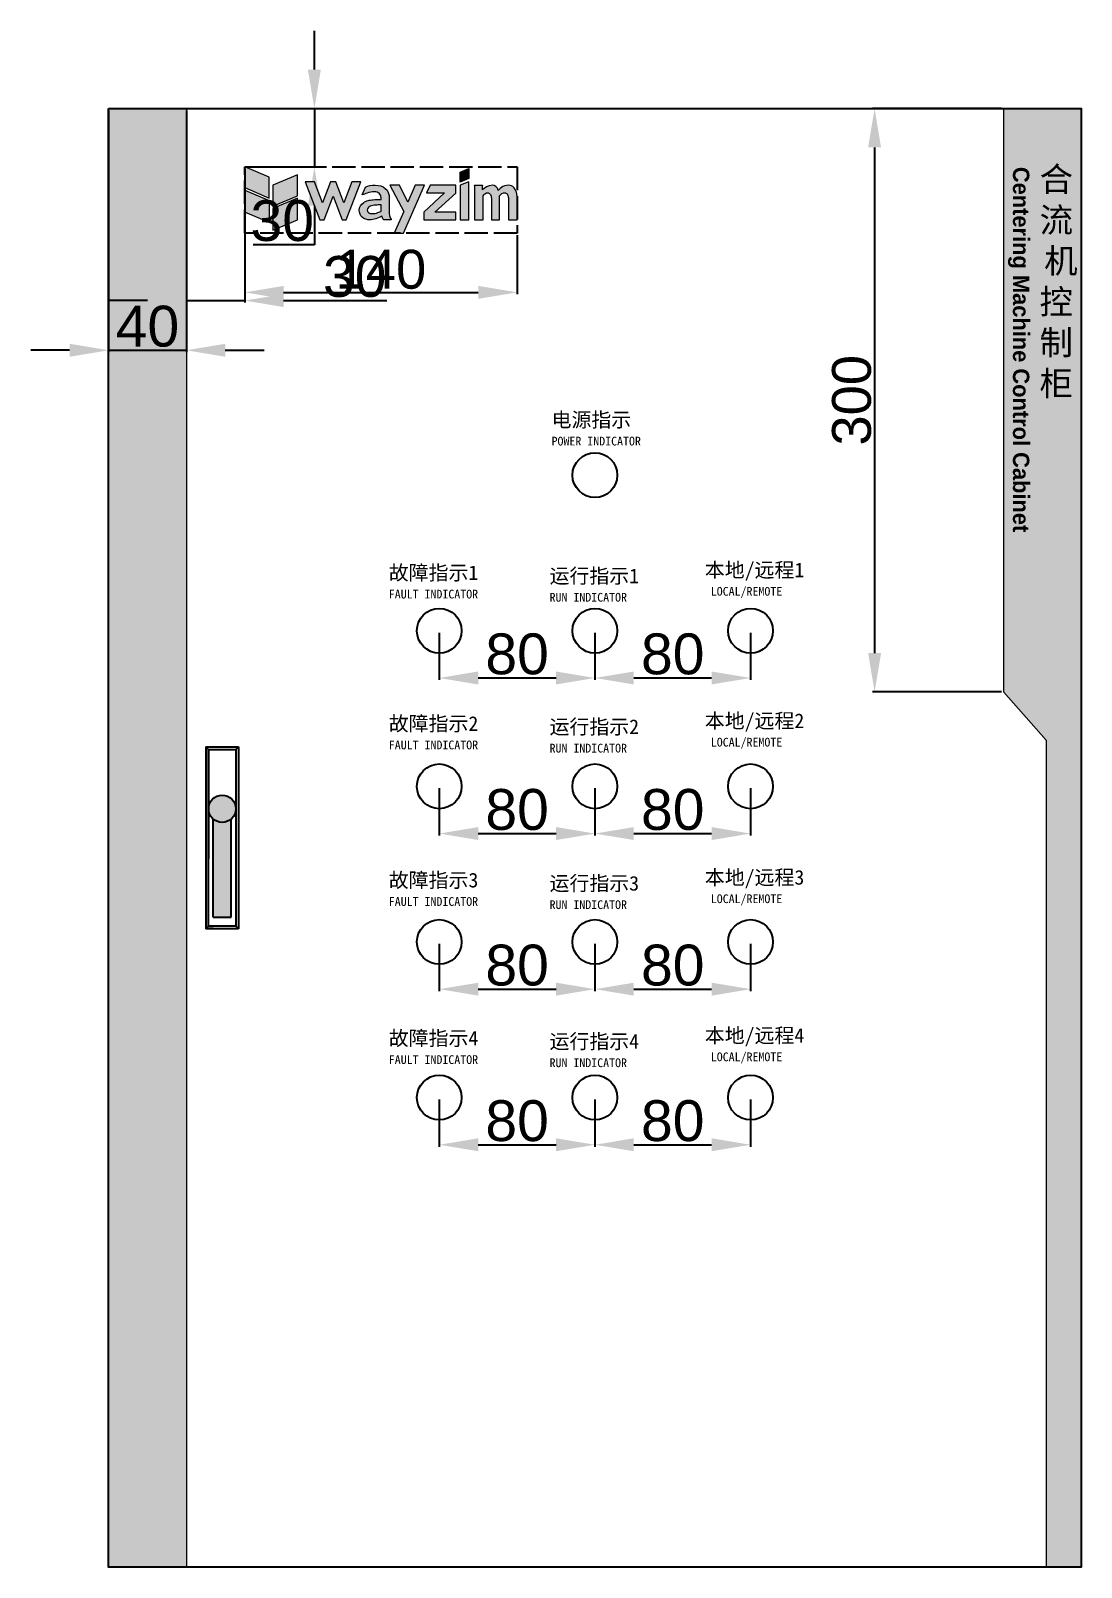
# Model space of a CAD drawing. Header units: millimetres. Extents: x -3630 to 1270, y -52213 to -49192.
# Drawn here: x -3001 to -2461, y -52087 to -51297 of the extents above; entities that cross this region are included whole.
import ezdxf

# ---------------------------------------------------------------- set-up
doc = ezdxf.new("R2010")
doc.units = ezdxf.units.MM
doc.linetypes.add('ACAD_ISO02W100', pattern=[15, 12, -3])
doc.layers.add('RA_SYMS', color=7, linetype='Continuous')
doc.layers.add('图层 1', color=7, linetype='Continuous', lineweight=0)
doc.layers.add('标注', color=3, linetype='Continuous', lineweight=0)
doc.styles.get("Standard").update_dxf_attribs({"font": 'arial.ttf'})
doc.dimstyles.new('ISO-25$0', dxfattribs={"dimscale": 2, "dimtxt": 6, "dimasz": 6, "dimexe": 0.5, "dimexo": 0.5, "dimgap": 0.762, "dimtad": 1, "dimtoh": 1, "dimdsep": 46, "dimtxsty": 'Standard', "dimcen": 2.5, "dimclrd": 1, "dimclre": 1, "dimclrt": 1, "dimadec": 0, "dimazin": 0, "dimtfac": 1, "dimtmove": 0, "dimatfit": 3, "dimfxl": 1, "dimtzin": 0, "dimarcsym": 0})

# ---------------------------------------------------------------- blocks, each defined once
blk = doc.blocks.new('MBS')
h = blk.add_hatch(color=7)
h.paths.add_polyline_path([(7096.3, -7942.2, 1), (7066.3, -7942.2, 1)])
h.paths.add_polyline_path([(7091.3, -7953.4, -0.381966), (7071.3, -7953.4), (7071.3, -8061.2), (7091.3, -8061.2)])
at = {"color": 7}
for p, q in [((7063.3, -7874.2), (7066.3, -7874.2)), ((7066.3, -7877.2), (7063.3, -7874.2)), ((7063.3, -7874.2), (7063.3, -8074.2)), ((7066.3, -7874.2), (7096.3, -7874.2)), ((7066.3, -7877.2), (7096.3, -7877.2)), ((7066.3, -8071.2), (7066.3, -7877.2)), ((7066.3, -7877.2), (7066.3, -7997.2)), ((7066.3, -7877.2), (7066.3, -7927.2)), ((7096.3, -7874.2), (7099.3, -7874.2)), ((7096.3, -7877.2), (7099.3, -7874.2)), ((7096.3, -7877.2), (7096.3, -8071.2)), ((7099.3, -7874.2), (7099.3, -8074.2)), ((7071.3, -8061.2), (7071.3, -7953.4)), ((7091.3, -8061.2), (7091.3, -7953.4)), ((7071.3, -8061.2), (7091.3, -8061.2)), ((7066.3, -8071.2), (7063.3, -8074.2)), ((7066.3, -8074.2), (7063.3, -8074.2)), ((7066.3, -8071.2), (7071.3, -8071.2)), ((7096.3, -8071.2), (7066.3, -8071.2)), ((7096.3, -8074.2), (7066.3, -8074.2)), ((7096.3, -8071.2), (7091.3, -8071.2)), ((7096.3, -8071.2), (7099.3, -8074.2)), ((7099.3, -8074.2), (7096.3, -8074.2))]:
    blk.add_line(p, q, dxfattribs=at)
blk.add_circle((7081.3, -7942.2), 15, dxfattribs=at)
blk = doc.blocks.new('*D97')
at = {"layer": 'Defpoints', "color": 0, "transparency": 16777216}
for p in [(-2961.14, -51336.67), (-2921.14, -51336.67), (-2921.14, -51460.97)]:
    blk.add_point(p, dxfattribs=at)
at = {"layer": '标注', "lineweight": -2, "transparency": 16777216}
for p, q in [((-2961.14, -51337.67), (-2961.14, -51461.97)), ((-2921.14, -51337.67), (-2921.14, -51461.97)), ((-2981.14, -51460.97), (-3001.14, -51460.97)), ((-2961.14, -51460.97), (-2921.14, -51460.97)), ((-2901.14, -51460.97), (-2881.14, -51460.97))]:
    blk.add_line(p, q, dxfattribs=at)
at = {"layer": '标注', "transparency": 16777216}
for points in [[(-2981.14, -51457.63), (-2981.14, -51464.3), (-2961.14, -51460.97)], [(-2901.14, -51457.63), (-2901.14, -51464.3), (-2921.14, -51460.97)]]:
    blk.add_solid(points, dxfattribs=at)
at = {"layer": '标注', "transparency": 16777216, "insert": (-2941.14, -51448.72), "char_height": 12, "attachment_point": 5}
blk.add_mtext('{\\H1.75x;40}', dxfattribs=at)
blk = doc.blocks.new('*D93')
at = {"layer": 'Defpoints', "color": 0, "transparency": 16777216}
for p in [(-2921.14, -51336.67), (-2891.14, -51366.67), (-2891.14, -51435.41)]:
    blk.add_point(p, dxfattribs=at)
at = {"layer": '标注', "lineweight": -2, "transparency": 16777216}
for p, q in [((-2921.14, -51337.67), (-2921.14, -51436.41)), ((-2891.14, -51367.67), (-2891.14, -51436.41)), ((-2941.14, -51435.41), (-2961.14, -51435.41)), ((-2921.14, -51435.41), (-2891.14, -51435.41)), ((-2871.14, -51435.41), (-2818.1, -51435.41))]:
    blk.add_line(p, q, dxfattribs=at)
at = {"layer": '标注', "transparency": 16777216}
for points in [[(-2941.14, -51432.08), (-2941.14, -51438.74), (-2921.14, -51435.41)], [(-2871.14, -51432.08), (-2871.14, -51438.74), (-2891.14, -51435.41)]]:
    blk.add_solid(points, dxfattribs=at)
at = {"layer": '标注', "transparency": 16777216, "insert": (-2834.62, -51423.16), "char_height": 12, "attachment_point": 5}
blk.add_mtext('{\\H1.75x;30}', dxfattribs=at)
blk = doc.blocks.new('*D94')
at = {"layer": 'Defpoints', "color": 0, "transparency": 16777216}
for p in [(-2921.14, -51336.67), (-2891.14, -51366.67), (-2855.34, -51366.67)]:
    blk.add_point(p, dxfattribs=at)
at = {"layer": '标注', "lineweight": -2, "transparency": 16777216}
for p, q in [((-2855.34, -51316.67), (-2855.34, -51296.67)), ((-2920.14, -51336.67), (-2854.34, -51336.67)), ((-2855.34, -51336.67), (-2855.34, -51366.67)), ((-2890.14, -51366.67), (-2854.34, -51366.67)), ((-2855.34, -51386.67), (-2855.34, -51406.67)), ((-2855.34, -51406.67), (-2886.86, -51406.67))]:
    blk.add_line(p, q, dxfattribs=at)
at = {"layer": '标注', "transparency": 16777216}
for points in [[(-2858.68, -51316.67), (-2852.01, -51316.67), (-2855.34, -51336.67)], [(-2858.68, -51386.67), (-2852.01, -51386.67), (-2855.34, -51366.67)]]:
    blk.add_solid(points, dxfattribs=at)
at = {"layer": '标注', "transparency": 16777216, "insert": (-2871.86, -51394.42), "char_height": 12, "attachment_point": 5}
blk.add_mtext('{\\H1.75x;30}', dxfattribs=at)
blk = doc.blocks.new('Block_1')
at = {"layer": '图层 1', "true_color": 0x016297, "transparency": 33554687}
h = blk.add_hatch(color=144, dxfattribs=at)
h.dxf.hatch_style = 2
h.paths.add_polyline_path([(36.5, -77.8), (36.5, -94.9), (56.6, -103.6), (56.6, -86.3)])
at = {"layer": '图层 1', "true_color": 0x6ec6da, "transparency": 33554687}
h = blk.add_hatch(color=133, dxfattribs=at)
h.dxf.hatch_style = 2
h.paths.add_polyline_path([(59.6, -92.9), (59.6, -110.3), (79.8, -101.6), (79.8, -84.3)])
at = {"layer": '图层 1', "true_color": 0x016297, "transparency": 33554687}
h = blk.add_hatch(color=144, dxfattribs=at)
h.dxf.hatch_style = 2
h.paths.add_polyline_path([(36.5, -97.1), (56.6, -105.6), (56.6, -123.5), (36.5, -115)])
h = blk.add_hatch(color=144, dxfattribs=at)
h.dxf.hatch_style = 2
h.paths.add_polyline_path([(59.6, -112.2), (59.6, -130), (79.8, -121.5), (79.8, -103.6)])
at = {"layer": '图层 1'}
for points in [[(36.5, -77.8), (36.5, -94.9), (56.6, -103.6), (56.6, -86.3)], [(59.6, -92.9), (59.6, -110.3), (79.8, -101.6), (79.8, -84.3)], [(36.5, -97.1), (56.6, -105.6), (56.6, -123.5), (36.5, -115)], [(59.6, -112.2), (59.6, -130), (79.8, -121.5), (79.8, -103.6)]]:
    blk.add_lwpolyline(points, close=True, dxfattribs=at)
blk = doc.blocks.new('Block_3')
at = {"layer": '图层 1', "true_color": 0x016297, "transparency": 33554687}
h = blk.add_hatch(color=144, dxfattribs=at)
h.dxf.hatch_style = 2
edge = h.paths.add_edge_path()
edge.add_spline(control_points=[(253.7, -121.5), (253.7, -121.5), (253.7, -104.5), (253.7, -104.5), (253.7, -102.9), (253.4, -101.7), (253, -100.7), (252.5, -99.8), (251.8, -99.5), (251, -99.3), (248.8, -98.8), (247.2, -100.5), (246.4, -101.8), (246.4, -101.8), (246.4, -121.5), (246.4, -121.5), (246.4, -121.5), (239.6, -121.5), (239.6, -121.5), (239.6, -121.5), (239.6, -104.5), (239.6, -104.5), (239.6, -100.6), (238.1, -99.5), (237.3, -99.3), (234.5, -98.7), (233.3, -100.7), (232.8, -101.8), (232.8, -101.8), (232.8, -121.5), (232.8, -121.5), (232.8, -121.5), (225.7, -121.5), (225.7, -121.5), (225.7, -121.5), (225.7, -93.2), (225.7, -93.2), (225.7, -93.2), (232.4, -93.2), (232.4, -93.2), (232.4, -93.2), (232.4, -96.7), (232.4, -96.7), (233.7, -95.4), (236.7, -92.9), (240.7, -92.9), (242.3, -92.9), (244.7, -94.1), (245.2, -97.3), (245.9, -96.6), (248.6, -92.9), (253.9, -92.9), (256.6, -92.9), (260.8, -95.5), (260.8, -102.6), (260.8, -102.6), (260.8, -121.5), (260.8, -121.5), (260.8, -121.5), (253.7, -121.5), (253.7, -121.5)], knot_values=[0, 0, 0, 0, 1, 1, 1, 2, 2, 2, 3, 3, 3, 4, 4, 4, 5, 5, 5, 6, 6, 6, 7, 7, 7, 8, 8, 8, 9, 9, 9, 10, 10, 10, 11, 11, 11, 12, 12, 12, 13, 13, 13, 14, 14, 14, 15, 15, 15, 16, 16, 16, 17, 17, 17, 18, 18, 18, 19, 19, 19, 20, 20, 20, 20], degree=3, periodic=0)
h = blk.add_hatch(color=144, dxfattribs=at)
h.dxf.hatch_style = 2
h.paths.add_polyline_path([(232.4, -93.2), (225.7, -93.2), (225.7, -92.9), (232.4, -92.9)])
at = {"layer": '图层 1'}
blk.add_lwpolyline([(232.4, -93.2), (225.7, -93.2), (225.7, -92.9), (232.4, -92.9)], close=True, dxfattribs=at)
blk.add_open_spline([(253.7, -121.5), (253.7, -121.5), (253.7, -104.5), (253.7, -104.5), (253.7, -102.9), (253.4, -101.7), (253, -100.7), (252.5, -99.8), (251.8, -99.5), (251, -99.3), (248.8, -98.8), (247.2, -100.5), (246.4, -101.8), (246.4, -101.8), (246.4, -121.5), (246.4, -121.5), (246.4, -121.5), (239.6, -121.5), (239.6, -121.5), (239.6, -121.5), (239.6, -104.5), (239.6, -104.5), (239.6, -100.6), (238.1, -99.5), (237.3, -99.3), (234.5, -98.7), (233.3, -100.7), (232.8, -101.8), (232.8, -101.8), (232.8, -121.5), (232.8, -121.5), (232.8, -121.5), (225.7, -121.5), (225.7, -121.5), (225.7, -121.5), (225.7, -93.2), (225.7, -93.2), (225.7, -93.2), (232.4, -93.2), (232.4, -93.2), (232.4, -93.2), (232.4, -96.7), (232.4, -96.7), (233.7, -95.4), (236.7, -92.9), (240.7, -92.9), (242.3, -92.9), (244.7, -94.1), (245.2, -97.3), (245.9, -96.6), (248.6, -92.9), (253.9, -92.9), (256.6, -92.9), (260.8, -95.5), (260.8, -102.6), (260.8, -102.6), (260.8, -121.5), (260.8, -121.5), (260.8, -121.5), (253.7, -121.5), (253.7, -121.5)], degree=3, knots=[0, 0, 0, 0, 1, 1, 1, 2, 2, 2, 3, 3, 3, 4, 4, 4, 5, 5, 5, 6, 6, 6, 7, 7, 7, 8, 8, 8, 9, 9, 9, 10, 10, 10, 11, 11, 11, 12, 12, 12, 13, 13, 13, 14, 14, 14, 15, 15, 15, 16, 16, 16, 17, 17, 17, 18, 18, 18, 19, 19, 19, 20, 20, 20, 20], dxfattribs=at)
blk = doc.blocks.new('Block_2')
at = {"layer": '图层 1', "true_color": 0x6ec6da, "transparency": 33554687}
h = blk.add_hatch(color=133, dxfattribs=at)
h.dxf.hatch_style = 2
h.paths.add_polyline_path([(213.8, -82.1), (220.9, -79.2), (220.9, -87.5), (213.9, -90.4)])
at = {"layer": '图层 1', "true_color": 0x016297, "transparency": 33554687}
h = blk.add_hatch(color=144, dxfattribs=at)
h.dxf.hatch_style = 2
edge = h.paths.add_edge_path()
edge.add_spline(control_points=[(120, -121.5), (120, -121.5), (116.8, -121.5), (116.8, -121.5), (116.8, -121.5), (109.3, -102), (109.3, -102), (109.3, -102), (101.8, -121.5), (101.8, -121.5), (101.8, -121.5), (98.4, -121.5), (98.4, -121.5), (98.4, -121.5), (86.3, -90.2), (86.3, -90.2), (86.3, -90.2), (93.8, -90.2), (93.8, -90.2), (93.8, -90.2), (100.4, -107.5), (100.4, -107.5), (100.4, -107.5), (107.1, -90.2), (107.1, -90.2), (107.1, -90.2), (111.5, -90.2), (111.5, -90.2), (111.5, -90.2), (118.1, -107.5), (118.1, -107.5), (118.1, -107.5), (124.8, -90.2), (124.8, -90.2), (124.8, -90.2), (132.2, -90.2), (132.2, -90.2), (132.2, -90.2), (120, -121.5), (120, -121.5)], knot_values=[0, 0, 0, 0, 1, 1, 1, 2, 2, 2, 3, 3, 3, 4, 4, 4, 5, 5, 5, 6, 6, 6, 7, 7, 7, 8, 8, 8, 9, 9, 9, 10, 10, 10, 11, 11, 11, 12, 12, 12, 13, 13, 13, 13], degree=3, periodic=0)
h = blk.add_hatch(color=144, dxfattribs=at)
h.dxf.hatch_style = 2
edge = h.paths.add_edge_path()
edge.add_spline(control_points=[(148.9, -114.2), (148.6, -114.4), (148.3, -114.6), (147.8, -114.8), (147.3, -115), (146.8, -115.3), (146.1, -115.5), (145.4, -115.8), (144.7, -116), (144, -116.1), (143.3, -116.3), (142.5, -116.3), (141.7, -116.3), (140.3, -116.3), (139.2, -116.1), (138.5, -115.5), (137.8, -115), (137.4, -114.3), (137.4, -113.4), (137.4, -112), (138.2, -111), (139.9, -110.3), (141.2, -109.7), (142.7, -109.4), (144.3, -109.3), (145.9, -109.2), (147.5, -109.2), (148.9, -109.2), (148.9, -109.2), (148.9, -114.2), (148.9, -114.2)], knot_values=[0, 0, 0, 0, 1, 1, 1, 2, 2, 2, 3, 3, 3, 4, 4, 4, 5, 5, 5, 6, 6, 6, 7, 7, 7, 8, 8, 8, 9, 9, 9, 10, 10, 10, 10], degree=3, periodic=0)
edge = h.paths.add_edge_path()
edge.add_spline(control_points=[(155.5, -116.1), (155.5, -116.1), (155.5, -104.2), (155.5, -104.2), (155.5, -100.2), (154.4, -97.3), (152.2, -95.5), (150.1, -93.8), (147.6, -92.9), (143.8, -92.9), (140.9, -92.9), (138.2, -93.4), (135.8, -94.4), (135.8, -94.4), (133.2, -100.9), (133.2, -100.9), (135.2, -100.1), (139.2, -98.4), (143.1, -98.4), (144.8, -98.4), (146.2, -98.8), (147.2, -99.6), (148.2, -100.3), (148.7, -101.6), (148.7, -103.2), (148.7, -103.2), (148.7, -104.8), (148.7, -104.8), (148.6, -104.8), (148.2, -104.8), (147.5, -104.8), (146.8, -104.7), (143.6, -104.7), (142.2, -104.9), (140.8, -105), (139.4, -105.2), (138, -105.6), (136.6, -105.9), (135.4, -106.4), (134.5, -107.1), (132, -108.7), (130.8, -110.9), (130.8, -113.5), (130.8, -115.9), (131.6, -117.9), (133.3, -119.3), (134.9, -120.8), (137.6, -121.5), (139.2, -121.5), (141.2, -121.5), (142.6, -121.2), (144.5, -120.5), (146.4, -119.9), (148, -119.1), (149.3, -118.4), (149.9, -120.4), (150.9, -121.5), (150.9, -121.5), (150.9, -121.5), (157.2, -121.5), (157.2, -121.5), (157.2, -121.4), (155.5, -118.6), (155.5, -116.1)], knot_values=[0, 0, 0, 0, 1, 1, 1, 2, 2, 2, 3, 3, 3, 4, 4, 4, 5, 5, 5, 6, 6, 6, 7, 7, 7, 8, 8, 8, 9, 9, 9, 10, 10, 10, 11, 11, 11, 12, 12, 12, 13, 13, 13, 14, 14, 14, 15, 15, 15, 16, 16, 16, 17, 17, 17, 18, 18, 18, 19, 19, 19, 20, 20, 20, 21, 21, 21, 21], degree=3, periodic=0)
h = blk.add_hatch(color=144, dxfattribs=at)
h.dxf.hatch_style = 2
edge = h.paths.add_edge_path()
edge.add_spline(control_points=[(167.1, -132.3), (167.1, -132.3), (159.5, -132.3), (159.5, -132.3), (159.5, -132.3), (167.4, -114.6), (167.4, -114.6), (167.4, -114.6), (156, -92.9), (156, -92.9), (156, -92.9), (163.9, -92.9), (163.9, -92.9), (163.9, -92.9), (170.8, -106.8), (170.8, -106.8), (170.8, -106.8), (176.9, -92.9), (176.9, -92.9), (176.9, -92.9), (184.5, -92.9), (184.5, -92.9), (184.5, -92.9), (167.1, -132.3), (167.1, -132.3)], knot_values=[0, 0, 0, 0, 1, 1, 1, 2, 2, 2, 3, 3, 3, 4, 4, 4, 5, 5, 5, 6, 6, 6, 7, 7, 7, 8, 8, 8, 8], degree=3, periodic=0)
h = blk.add_hatch(color=144, dxfattribs=at)
h.dxf.hatch_style = 2
edge = h.paths.add_edge_path()
edge.add_spline(control_points=[(193.1, -115.2), (193.1, -115.2), (210.3, -115.2), (210.3, -115.2), (210.3, -115.2), (210.3, -121.5), (210.3, -121.5), (210.3, -121.5), (183.9, -121.5), (183.9, -121.5), (183.9, -121.5), (183.9, -115.2), (183.9, -115.2), (183.9, -115.2), (201, -99.2), (201, -99.2), (201, -99.2), (186.3, -99.2), (186.3, -99.2), (186.3, -99.2), (189.1, -92.9), (189.1, -92.9), (189.1, -92.9), (210.3, -92.9), (210.3, -92.9), (210.3, -92.9), (210.3, -99.5), (210.3, -99.5), (210.3, -99.5), (193.1, -115.2), (193.1, -115.2)], knot_values=[0, 0, 0, 0, 1, 1, 1, 2, 2, 2, 3, 3, 3, 4, 4, 4, 5, 5, 5, 6, 6, 6, 7, 7, 7, 8, 8, 8, 9, 9, 9, 10, 10, 10, 10], degree=3, periodic=0)
h = blk.add_hatch(color=144, dxfattribs=at)
h.dxf.hatch_style = 2
edge = h.paths.add_edge_path()
edge.add_spline(control_points=[(213.8, -121.5), (213.8, -121.5), (213.8, -92.9), (213.8, -92.9), (213.8, -92.9), (220.9, -90), (220.9, -90), (220.9, -90), (220.9, -121.5), (220.9, -121.5), (220.9, -121.5), (213.8, -121.5), (213.8, -121.5)], knot_values=[0, 0, 0, 0, 1, 1, 1, 2, 2, 2, 3, 3, 3, 4, 4, 4, 4], degree=3, periodic=0)
at = {"layer": '图层 1'}
blk.add_lwpolyline([(213.8, -82.1), (220.9, -79.2), (220.9, -87.5), (213.9, -90.4)], close=True, dxfattribs=at)
for points, knots in [([(120, -121.5), (120, -121.5), (116.8, -121.5), (116.8, -121.5), (116.8, -121.5), (109.3, -102), (109.3, -102), (109.3, -102), (101.8, -121.5), (101.8, -121.5), (101.8, -121.5), (98.4, -121.5), (98.4, -121.5), (98.4, -121.5), (86.3, -90.2), (86.3, -90.2), (86.3, -90.2), (93.8, -90.2), (93.8, -90.2), (93.8, -90.2), (100.4, -107.5), (100.4, -107.5), (100.4, -107.5), (107.1, -90.2), (107.1, -90.2), (107.1, -90.2), (111.5, -90.2), (111.5, -90.2), (111.5, -90.2), (118.1, -107.5), (118.1, -107.5), (118.1, -107.5), (124.8, -90.2), (124.8, -90.2), (124.8, -90.2), (132.2, -90.2), (132.2, -90.2), (132.2, -90.2), (120, -121.5), (120, -121.5)], [0, 0, 0, 0, 1, 1, 1, 2, 2, 2, 3, 3, 3, 4, 4, 4, 5, 5, 5, 6, 6, 6, 7, 7, 7, 8, 8, 8, 9, 9, 9, 10, 10, 10, 11, 11, 11, 12, 12, 12, 13, 13, 13, 13]), ([(155.5, -116.1), (155.5, -116.1), (155.5, -104.2), (155.5, -104.2), (155.5, -100.2), (154.4, -97.3), (152.2, -95.5), (150.1, -93.8), (147.6, -92.9), (143.8, -92.9), (140.9, -92.9), (138.2, -93.4), (135.8, -94.4), (135.8, -94.4), (133.2, -100.9), (133.2, -100.9), (135.2, -100.1), (139.2, -98.4), (143.1, -98.4), (144.8, -98.4), (146.2, -98.8), (147.2, -99.6), (148.2, -100.3), (148.7, -101.6), (148.7, -103.2), (148.7, -103.2), (148.7, -104.8), (148.7, -104.8), (148.6, -104.8), (148.2, -104.8), (147.5, -104.8), (146.8, -104.7), (143.6, -104.7), (142.2, -104.9), (140.8, -105), (139.4, -105.2), (138, -105.6), (136.6, -105.9), (135.4, -106.4), (134.5, -107.1), (132, -108.7), (130.8, -110.9), (130.8, -113.5), (130.8, -115.9), (131.6, -117.9), (133.3, -119.3), (134.9, -120.8), (137.6, -121.5), (139.2, -121.5), (141.2, -121.5), (142.6, -121.2), (144.5, -120.5), (146.4, -119.9), (148, -119.1), (149.3, -118.4), (149.9, -120.4), (150.9, -121.5), (150.9, -121.5), (150.9, -121.5), (157.2, -121.5), (157.2, -121.5), (157.2, -121.4), (155.5, -118.6), (155.5, -116.1)], [0, 0, 0, 0, 1, 1, 1, 2, 2, 2, 3, 3, 3, 4, 4, 4, 5, 5, 5, 6, 6, 6, 7, 7, 7, 8, 8, 8, 9, 9, 9, 10, 10, 10, 11, 11, 11, 12, 12, 12, 13, 13, 13, 14, 14, 14, 15, 15, 15, 16, 16, 16, 17, 17, 17, 18, 18, 18, 19, 19, 19, 20, 20, 20, 21, 21, 21, 21]), ([(167.1, -132.3), (167.1, -132.3), (159.5, -132.3), (159.5, -132.3), (159.5, -132.3), (167.4, -114.6), (167.4, -114.6), (167.4, -114.6), (156, -92.9), (156, -92.9), (156, -92.9), (163.9, -92.9), (163.9, -92.9), (163.9, -92.9), (170.8, -106.8), (170.8, -106.8), (170.8, -106.8), (176.9, -92.9), (176.9, -92.9), (176.9, -92.9), (184.5, -92.9), (184.5, -92.9), (184.5, -92.9), (167.1, -132.3), (167.1, -132.3)], [0, 0, 0, 0, 1, 1, 1, 2, 2, 2, 3, 3, 3, 4, 4, 4, 5, 5, 5, 6, 6, 6, 7, 7, 7, 8, 8, 8, 8]), ([(193.1, -115.2), (193.1, -115.2), (210.3, -115.2), (210.3, -115.2), (210.3, -115.2), (210.3, -121.5), (210.3, -121.5), (210.3, -121.5), (183.9, -121.5), (183.9, -121.5), (183.9, -121.5), (183.9, -115.2), (183.9, -115.2), (183.9, -115.2), (201, -99.2), (201, -99.2), (201, -99.2), (186.3, -99.2), (186.3, -99.2), (186.3, -99.2), (189.1, -92.9), (189.1, -92.9), (189.1, -92.9), (210.3, -92.9), (210.3, -92.9), (210.3, -92.9), (210.3, -99.5), (210.3, -99.5), (210.3, -99.5), (193.1, -115.2), (193.1, -115.2)], [0, 0, 0, 0, 1, 1, 1, 2, 2, 2, 3, 3, 3, 4, 4, 4, 5, 5, 5, 6, 6, 6, 7, 7, 7, 8, 8, 8, 9, 9, 9, 10, 10, 10, 10]), ([(213.8, -121.5), (213.8, -121.5), (213.8, -92.9), (213.8, -92.9), (213.8, -92.9), (220.9, -90), (220.9, -90), (220.9, -90), (220.9, -121.5), (220.9, -121.5), (220.9, -121.5), (213.8, -121.5), (213.8, -121.5)], [0, 0, 0, 0, 1, 1, 1, 2, 2, 2, 3, 3, 3, 4, 4, 4, 4]), ([(148.9, -114.2), (148.6, -114.4), (148.3, -114.6), (147.8, -114.8), (147.3, -115), (146.8, -115.3), (146.1, -115.5), (145.4, -115.8), (144.7, -116), (144, -116.1), (143.3, -116.3), (142.5, -116.3), (141.7, -116.3), (140.3, -116.3), (139.2, -116.1), (138.5, -115.5), (137.8, -115), (137.4, -114.3), (137.4, -113.4), (137.4, -112), (138.2, -111), (139.9, -110.3), (141.2, -109.7), (142.7, -109.4), (144.3, -109.3), (145.9, -109.2), (147.5, -109.2), (148.9, -109.2), (148.9, -109.2), (148.9, -114.2), (148.9, -114.2)], [0, 0, 0, 0, 1, 1, 1, 2, 2, 2, 3, 3, 3, 4, 4, 4, 5, 5, 5, 6, 6, 6, 7, 7, 7, 8, 8, 8, 9, 9, 9, 10, 10, 10, 10])]:
    blk.add_open_spline(points, degree=3, knots=knots, dxfattribs=at)
blk.add_blockref('Block_3', (0, 0), dxfattribs=at)
blk = doc.blocks.new('Block_0')
at = {"layer": '图层 1'}
for name in ['Block_1', 'Block_2']:
    blk.add_blockref(name, (0, 0), dxfattribs=at)
blk = doc.blocks.new('*D95')
at = {"layer": 'Defpoints', "color": 0, "transparency": 16777216}
for p in [(-2891.14, -51400.71), (-2751.14, -51400.71), (-2751.14, -51431.19)]:
    blk.add_point(p, dxfattribs=at)
at = {"layer": '标注', "lineweight": -2, "transparency": 16777216}
for p, q in [((-2891.14, -51401.71), (-2891.14, -51432.19)), ((-2751.14, -51401.71), (-2751.14, -51432.19)), ((-2871.14, -51431.19), (-2771.14, -51431.19))]:
    blk.add_line(p, q, dxfattribs=at)
at = {"layer": '标注', "transparency": 16777216}
for points in [[(-2871.14, -51427.85), (-2871.14, -51434.52), (-2891.14, -51431.19)], [(-2771.14, -51427.85), (-2771.14, -51434.52), (-2751.14, -51431.19)]]:
    blk.add_solid(points, dxfattribs=at)
at = {"layer": '标注', "transparency": 16777216, "insert": (-2821.14, -51419.45), "char_height": 12, "attachment_point": 5}
blk.add_mtext('{\\H1.66667x;140}', dxfattribs=at)
blk = doc.blocks.new('*D96')
at = {"layer": 'Defpoints', "color": 0, "transparency": 16777216}
for p in [(-2501.15, -51336.67), (-2567.37, -51636.66), (-2501.15, -51636.66)]:
    blk.add_point(p, dxfattribs=at)
at = {"layer": '标注', "lineweight": -2, "transparency": 16777216}
for p, q in [((-2502.15, -51336.67), (-2568.37, -51336.67)), ((-2567.37, -51356.67), (-2567.37, -51616.66)), ((-2502.15, -51636.66), (-2568.37, -51636.66))]:
    blk.add_line(p, q, dxfattribs=at)
at = {"layer": '标注', "transparency": 16777216}
for points in [[(-2570.71, -51356.67), (-2564.04, -51356.67), (-2567.37, -51336.67)], [(-2570.71, -51616.66), (-2564.04, -51616.66), (-2567.37, -51636.66)]]:
    blk.add_solid(points, dxfattribs=at)
at = {"layer": '标注', "transparency": 16777216, "insert": (-2579.12, -51486.67), "char_height": 12, "attachment_point": 5, "rotation": 90}
blk.add_mtext('{\\H1.66667x;300}', dxfattribs=at)
blk = doc.blocks.new('*D146')
at = {"layer": 'Defpoints', "color": 0, "transparency": 16777216}
for p in [(-2791.14, -51685.17), (-2711.14, -51685.17), (-2711.14, -51709.45)]:
    blk.add_point(p, dxfattribs=at)
at = {"layer": '标注', "lineweight": -2, "transparency": 16777216}
for p, q in [((-2791.14, -51686.17), (-2791.14, -51710.45)), ((-2711.14, -51686.17), (-2711.14, -51710.45)), ((-2771.14, -51709.45), (-2731.14, -51709.45))]:
    blk.add_line(p, q, dxfattribs=at)
at = {"layer": '标注', "transparency": 16777216}
for points in [[(-2771.14, -51706.11), (-2771.14, -51712.78), (-2791.14, -51709.45)], [(-2731.14, -51706.11), (-2731.14, -51712.78), (-2711.14, -51709.45)]]:
    blk.add_solid(points, dxfattribs=at)
at = {"layer": '标注', "transparency": 16777216, "insert": (-2751.14, -51697.2), "char_height": 12, "attachment_point": 5}
blk.add_mtext('{\\H1.75x;80}', dxfattribs=at)
blk = doc.blocks.new('*D147')
at = {"layer": 'Defpoints', "color": 0, "transparency": 16777216}
for p in [(-2711.14, -51685.17), (-2631.14, -51685.17), (-2631.14, -51709.45)]:
    blk.add_point(p, dxfattribs=at)
at = {"layer": '标注', "lineweight": -2, "transparency": 16777216}
for p, q in [((-2711.14, -51686.17), (-2711.14, -51710.45)), ((-2631.14, -51686.17), (-2631.14, -51710.45)), ((-2691.14, -51709.45), (-2651.14, -51709.45))]:
    blk.add_line(p, q, dxfattribs=at)
at = {"layer": '标注', "transparency": 16777216}
for points in [[(-2691.14, -51706.11), (-2691.14, -51712.78), (-2711.14, -51709.45)], [(-2651.14, -51706.11), (-2651.14, -51712.78), (-2631.14, -51709.45)]]:
    blk.add_solid(points, dxfattribs=at)
at = {"layer": '标注', "transparency": 16777216, "insert": (-2671.14, -51697.2), "char_height": 12, "attachment_point": 5}
blk.add_mtext('{\\H1.75x;80}', dxfattribs=at)
blk = doc.blocks.new('*D148')
at = {"layer": 'Defpoints', "color": 0, "transparency": 16777216}
for p in [(-2791.14, -51605.17), (-2711.14, -51605.17), (-2711.14, -51629.45)]:
    blk.add_point(p, dxfattribs=at)
at = {"layer": '标注', "lineweight": -2, "transparency": 16777216}
for p, q in [((-2791.14, -51606.17), (-2791.14, -51630.45)), ((-2711.14, -51606.17), (-2711.14, -51630.45)), ((-2771.14, -51629.45), (-2731.14, -51629.45))]:
    blk.add_line(p, q, dxfattribs=at)
at = {"layer": '标注', "transparency": 16777216}
for points in [[(-2771.14, -51626.11), (-2771.14, -51632.78), (-2791.14, -51629.45)], [(-2731.14, -51626.11), (-2731.14, -51632.78), (-2711.14, -51629.45)]]:
    blk.add_solid(points, dxfattribs=at)
at = {"layer": '标注', "transparency": 16777216, "insert": (-2751.14, -51617.2), "char_height": 12, "attachment_point": 5}
blk.add_mtext('{\\H1.75x;80}', dxfattribs=at)
blk = doc.blocks.new('*D149')
at = {"layer": 'Defpoints', "color": 0, "transparency": 16777216}
for p in [(-2711.14, -51605.17), (-2631.14, -51605.17), (-2631.14, -51629.45)]:
    blk.add_point(p, dxfattribs=at)
at = {"layer": '标注', "lineweight": -2, "transparency": 16777216}
for p, q in [((-2711.14, -51606.17), (-2711.14, -51630.45)), ((-2631.14, -51606.17), (-2631.14, -51630.45)), ((-2691.14, -51629.45), (-2651.14, -51629.45))]:
    blk.add_line(p, q, dxfattribs=at)
at = {"layer": '标注', "transparency": 16777216}
for points in [[(-2691.14, -51626.11), (-2691.14, -51632.78), (-2711.14, -51629.45)], [(-2651.14, -51626.11), (-2651.14, -51632.78), (-2631.14, -51629.45)]]:
    blk.add_solid(points, dxfattribs=at)
at = {"layer": '标注', "transparency": 16777216, "insert": (-2671.14, -51617.2), "char_height": 12, "attachment_point": 5}
blk.add_mtext('{\\H1.75x;80}', dxfattribs=at)
blk = doc.blocks.new('*D150')
at = {"layer": 'Defpoints', "color": 0, "transparency": 16777216}
for p in [(-2791.14, -51765.17), (-2711.14, -51765.17), (-2711.14, -51789.45)]:
    blk.add_point(p, dxfattribs=at)
at = {"layer": '标注', "lineweight": -2, "transparency": 16777216}
for p, q in [((-2791.14, -51766.17), (-2791.14, -51790.45)), ((-2711.14, -51766.17), (-2711.14, -51790.45)), ((-2771.14, -51789.45), (-2731.14, -51789.45))]:
    blk.add_line(p, q, dxfattribs=at)
at = {"layer": '标注', "transparency": 16777216}
for points in [[(-2771.14, -51786.11), (-2771.14, -51792.78), (-2791.14, -51789.45)], [(-2731.14, -51786.11), (-2731.14, -51792.78), (-2711.14, -51789.45)]]:
    blk.add_solid(points, dxfattribs=at)
at = {"layer": '标注', "transparency": 16777216, "insert": (-2751.14, -51777.2), "char_height": 12, "attachment_point": 5}
blk.add_mtext('{\\H1.75x;80}', dxfattribs=at)
blk = doc.blocks.new('*D151')
at = {"layer": 'Defpoints', "color": 0, "transparency": 16777216}
for p in [(-2711.14, -51765.17), (-2631.14, -51765.17), (-2631.14, -51789.45)]:
    blk.add_point(p, dxfattribs=at)
at = {"layer": '标注', "lineweight": -2, "transparency": 16777216}
for p, q in [((-2711.14, -51766.17), (-2711.14, -51790.45)), ((-2631.14, -51766.17), (-2631.14, -51790.45)), ((-2691.14, -51789.45), (-2651.14, -51789.45))]:
    blk.add_line(p, q, dxfattribs=at)
at = {"layer": '标注', "transparency": 16777216}
for points in [[(-2691.14, -51786.11), (-2691.14, -51792.78), (-2711.14, -51789.45)], [(-2651.14, -51786.11), (-2651.14, -51792.78), (-2631.14, -51789.45)]]:
    blk.add_solid(points, dxfattribs=at)
at = {"layer": '标注', "transparency": 16777216, "insert": (-2671.14, -51777.2), "char_height": 12, "attachment_point": 5}
blk.add_mtext('{\\H1.75x;80}', dxfattribs=at)
blk = doc.blocks.new('*D152')
at = {"layer": 'Defpoints', "color": 0, "transparency": 16777216}
for p in [(-2791.14, -51845.17), (-2711.14, -51845.17), (-2711.14, -51869.45)]:
    blk.add_point(p, dxfattribs=at)
at = {"layer": '标注', "lineweight": -2, "transparency": 16777216}
for p, q in [((-2791.14, -51846.17), (-2791.14, -51870.45)), ((-2711.14, -51846.17), (-2711.14, -51870.45)), ((-2771.14, -51869.45), (-2731.14, -51869.45))]:
    blk.add_line(p, q, dxfattribs=at)
at = {"layer": '标注', "transparency": 16777216}
for points in [[(-2771.14, -51866.11), (-2771.14, -51872.78), (-2791.14, -51869.45)], [(-2731.14, -51866.11), (-2731.14, -51872.78), (-2711.14, -51869.45)]]:
    blk.add_solid(points, dxfattribs=at)
at = {"layer": '标注', "transparency": 16777216, "insert": (-2751.14, -51857.2), "char_height": 12, "attachment_point": 5}
blk.add_mtext('{\\H1.75x;80}', dxfattribs=at)
blk = doc.blocks.new('*D153')
at = {"layer": 'Defpoints', "color": 0, "transparency": 16777216}
for p in [(-2711.14, -51845.17), (-2631.14, -51845.17), (-2631.14, -51869.45)]:
    blk.add_point(p, dxfattribs=at)
at = {"layer": '标注', "lineweight": -2, "transparency": 16777216}
for p, q in [((-2711.14, -51846.17), (-2711.14, -51870.45)), ((-2631.14, -51846.17), (-2631.14, -51870.45)), ((-2691.14, -51869.45), (-2651.14, -51869.45))]:
    blk.add_line(p, q, dxfattribs=at)
at = {"layer": '标注', "transparency": 16777216}
for points in [[(-2691.14, -51866.11), (-2691.14, -51872.78), (-2711.14, -51869.45)], [(-2651.14, -51866.11), (-2651.14, -51872.78), (-2631.14, -51869.45)]]:
    blk.add_solid(points, dxfattribs=at)
at = {"layer": '标注', "transparency": 16777216, "insert": (-2671.14, -51857.2), "char_height": 12, "attachment_point": 5}
blk.add_mtext('{\\H1.75x;80}', dxfattribs=at)

msp = doc.modelspace()

# ---------------------------------------------------------------- hatches: boundary and pattern name
at = {"layer": '图层 1', "transparency": 33554687}
h = msp.add_hatch(color=252, dxfattribs=at)
h.dxf.hatch_style = 2
h.paths.add_polyline_path([(-2921.145, -52086.675), (-2961.145, -52086.675), (-2961.145, -51336.675), (-2921.145, -51336.675)])
h = msp.add_hatch(color=252, dxfattribs=at)
h.dxf.hatch_style = 2
h.paths.add_polyline_path([(-2461.145, -51336.675), (-2501.145, -51336.675), (-2501.145, -51636.66), (-2479.145, -51661.468), (-2479.145, -52086.646), (-2461.145, -52086.646), (-2461.145, -51386.646)])

# ---------------------------------------------------------------- linework, layer by layer
msp.add_lwpolyline([(-2961.145, -51336.675), (-2461.145, -51336.675), (-2461.145, -52086.675), (-2961.145, -52086.675)], close=True)
at = {"linetype": 'ACAD_ISO02W100'}
msp.add_lwpolyline([(-2891.145, -51366.675), (-2751.145, -51366.675), (-2751.145, -51400.707), (-2891.145, -51400.707)], close=True, dxfattribs=at)
for centre in [(-2711.145, -51525.175), (-2791.145, -51605.175), (-2711.145, -51605.175), (-2631.145, -51605.175), (-2791.145, -51685.175), (-2711.145, -51685.175), (-2631.145, -51685.175), (-2791.145, -51765.175), (-2711.145, -51765.175), (-2631.145, -51765.175), (-2791.145, -51845.175), (-2711.145, -51845.175), (-2631.145, -51845.175)]:
    msp.add_circle(centre, 11.5)
at = {"layer": '图层 1'}
msp.add_lwpolyline([(-2921.145, -52086.675), (-2961.145, -52086.675), (-2961.145, -51336.675), (-2921.145, -51336.675)], close=True, dxfattribs=at)
msp.add_lwpolyline([(-2461.145, -51336.675), (-2501.145, -51336.675), (-2501.145, -51636.66), (-2479.145, -51661.468), (-2479.145, -52086.646), (-2461.145, -52086.646), (-2461.145, -51386.646)], dxfattribs=at)

# ---------------------------------------------------------------- block references
at = {"layer": 'RA_SYMS', "color": 0, "xscale": 0.4680676800000001, "yscale": 0.4680676800000001, "zscale": 0.4680676800000001}
msp.add_blockref('MBS', (-6217.255, -47979.195), dxfattribs=at)
at = {"layer": '图层 1', "xscale": 0.6241084165477889, "yscale": 0.6241084165477889, "zscale": 0.6241084165477889}
msp.add_blockref('Block_0', (-2913.902, -51318.112), dxfattribs=at)

# ---------------------------------------------------------------- texts
at = {"attachment_point": 1}
for s, width, insert, char_height in [('\\pxqc;{\\fHarmonyOS Sans SC Medium|b0|i0|c134|p2;  \\fSimSun|b0|i0|c134|p2;合流\\fHarmonyOS Sans SC Medium|b0|i0|c134|p2;   \\fSimSun|b0|i0|c134|p2;机控制柜}', 21.90705, (-2484.923, -51366.675), 12.6), ('{\\fSimSun|b0|i0|c134|p2;电源指示\\P\\H0.6x;POWER INDICATOR}', 105.4269, (-2733.427, -51492.921), 7.5), ('{\\fSimSun|b0|i0|c134|p2;故障指示1\\P\\H0.6x;FAULT INDICATOR}', 105.4269, (-2817.093, -51571.58), 7.5), ('{\\fSimSun|b0|i0|c134|p2;本地/远程1\\P\\H0.6x; LOCAL/REMOTE}', 105.4269, (-2654.635, -51570.153), 7.5), ('{\\fSimSun|b0|i0|c134|p2;运行指示1\\P\\H0.6x;RUN INDICATOR}', 105.4269, (-2734.451, -51573.209), 7.5), ('{\\fSimSun|b0|i0|c134|p2;故障指示2\\P\\H0.6x;FAULT INDICATOR}', 105.4269, (-2817.093, -51649.137), 7.5), ('{\\fSimSun|b0|i0|c134|p2;运行指示2\\P\\H0.6x;RUN INDICATOR}', 105.4269, (-2734.451, -51650.766), 7.5), ('{\\fSimSun|b0|i0|c134|p2;本地/远程2\\P\\H0.6x; LOCAL/REMOTE}', 105.4269, (-2654.635, -51647.711), 7.5), ('{\\fSimSun|b0|i0|c134|p2;故障指示3\\P\\H0.6x;FAULT INDICATOR}', 105.4269, (-2817.093, -51729.633), 7.5), ('{\\fSimSun|b0|i0|c134|p2;本地/远程3\\P\\H0.6x; LOCAL/REMOTE}', 105.4269, (-2654.635, -51728.207), 7.5), ('{\\fSimSun|b0|i0|c134|p2;运行指示3\\P\\H0.6x;RUN INDICATOR}', 105.4269, (-2734.451, -51731.262), 7.5), ('{\\fSimSun|b0|i0|c134|p2;故障指示4\\P\\H0.6x;FAULT INDICATOR}', 105.4269, (-2817.093, -51810.909), 7.5), ('{\\fSimSun|b0|i0|c134|p2;运行指示4\\P\\H0.6x;RUN INDICATOR}', 105.4269, (-2734.451, -51812.538), 7.5), ('{\\fSimSun|b0|i0|c134|p2;本地/远程4\\P\\H0.6x; LOCAL/REMOTE}', 105.4269, (-2654.635, -51809.483), 7.5)]:
    msp.add_mtext_dynamic_manual_height_columns(s, width=width, gutter_width=12.5, heights=[0], dxfattribs=dict(at, insert=insert, char_height=char_height))
at = {"insert": (-2487.852, -51366.675), "char_height": 8.4, "attachment_point": 1, "rotation": 270}
msp.add_mtext_dynamic_manual_height_columns('{\\fHarmonyOS Sans SC|b1|i0|c134|p2;Centering Machine Control Cabinet}', width=316.12877, gutter_width=68.25, heights=[0], dxfattribs=at)

# ---------------------------------------------------------------- dimensions: what is measured, and where the dimension line sits
at = {"layer": '标注'}
for base, p1, p2, text, override, picture, middle in [((-2855.342, -51366.675), (-2921.145, -51336.675), (-2891.145, -51366.675), '{\\H1.75x;<>}', {"dimasz": 10, "dimclrd": 256, "dimclre": 256, "dimclrt": 256}, '*D94', (-2871.864, -51394.422)), ((-2567.374, -51636.66), (-2501.145, -51336.675), (-2501.145, -51636.66), '{\\H1.66667x;<>}', {"dimasz": 10, "dimdec": 1, "dimclrd": 256, "dimclre": 256, "dimclrt": 256}, '*D96', (-2579.117, -51486.667))]:
    dim = msp.add_linear_dim(base=base, p1=p1, p2=p2, angle=90, text=text, dimstyle='ISO-25$0', override=override, dxfattribs=at)
    dim.commit()
    dim.dimension.update_dxf_attribs({"geometry": picture, "text_midpoint": middle})
for base, p1, p2, text, picture, middle in [((-2921.145, -51460.967), (-2961.145, -51336.675), (-2921.145, -51336.675), '{\\H1.75x;<>}', '*D97', (-2941.145, -51448.721)), ((-2891.145, -51435.41), (-2921.145, -51336.675), (-2891.145, -51366.675), '{\\H1.75x;<>}', '*D93', (-2834.623, -51423.157)), ((-2751.145, -51431.186), (-2891.145, -51400.707), (-2751.145, -51400.707), '{\\H1.66667x;<>}', '*D95', (-2821.145, -51419.45))]:
    dim = msp.add_linear_dim(base=base, p1=p1, p2=p2, text=text, dimstyle='ISO-25$0', override={"dimasz": 10, "dimclrd": 256, "dimclre": 256, "dimclrt": 256}, dxfattribs=at)
    dim.commit()
    dim.dimension.update_dxf_attribs({"geometry": picture, "text_midpoint": middle})
for base, p1, p2, picture, middle in [((-2711.145, -51629.447), (-2791.145, -51605.175), (-2711.145, -51605.175), '*D148', (-2751.145, -51629.447)), ((-2631.145, -51629.447), (-2711.145, -51605.175), (-2631.145, -51605.175), '*D149', (-2671.145, -51629.447)), ((-2711.145, -51709.447), (-2791.145, -51685.175), (-2711.145, -51685.175), '*D146', (-2751.145, -51709.447)), ((-2631.145, -51709.447), (-2711.145, -51685.175), (-2631.145, -51685.175), '*D147', (-2671.145, -51709.447)), ((-2711.145, -51789.447), (-2791.145, -51765.175), (-2711.145, -51765.175), '*D150', (-2751.145, -51789.447)), ((-2631.145, -51789.447), (-2711.145, -51765.175), (-2631.145, -51765.175), '*D151', (-2671.145, -51789.447)), ((-2711.145, -51869.447), (-2791.145, -51845.175), (-2711.145, -51845.175), '*D152', (-2751.145, -51869.447)), ((-2631.145, -51869.447), (-2711.145, -51845.175), (-2631.145, -51845.175), '*D153', (-2671.145, -51869.447))]:
    dim = msp.add_linear_dim(base=base, p1=p1, p2=p2, text='{\\H1.75x;<>}', dimstyle='ISO-25$0', override={"dimasz": 10, "dimclrd": 256, "dimclre": 256, "dimclrt": 256}, dxfattribs=at)
    dim.commit()
    dim.dimension.update_dxf_attribs({"geometry": picture, "text_midpoint": middle, "dimtype": 160})

doc.saveas('drawing.dxf')
